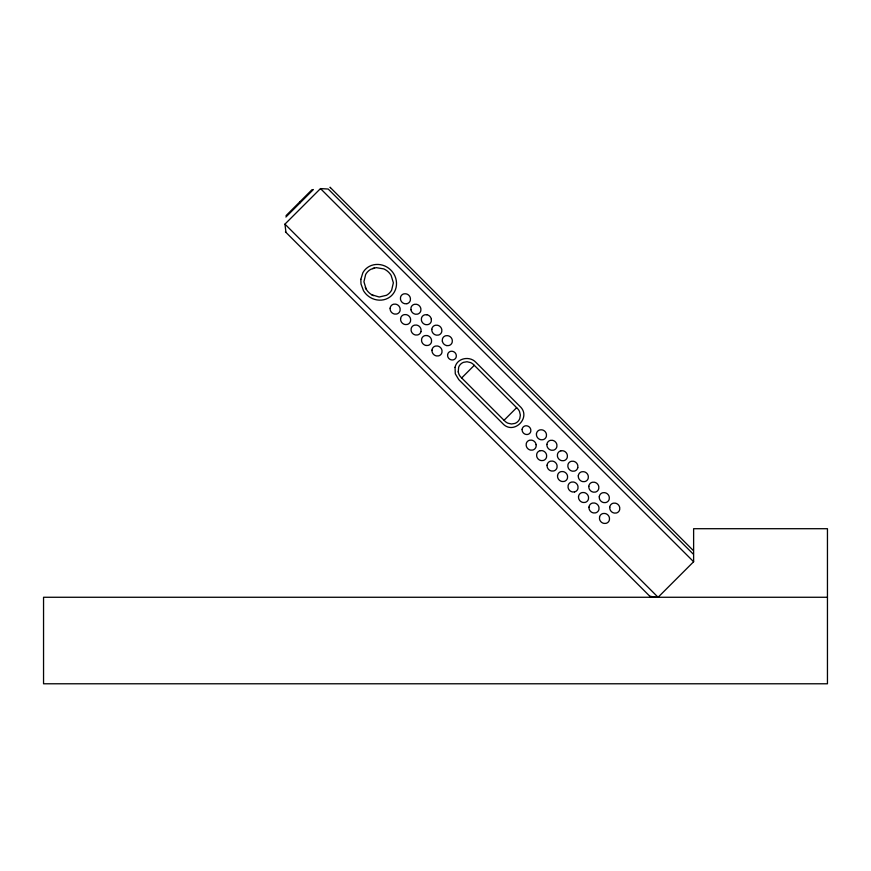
<?xml version="1.0" encoding="UTF-8"?>
<svg xmlns="http://www.w3.org/2000/svg" width="871" height="871" viewBox="0 0 871 871"><rect width="100%" height="100%" fill="white"/><g stroke="black" fill="none" stroke-linecap="round" stroke-linejoin="round"><path stroke-width="1.31" d="M421.009 331.524L421.063 329.565A5.487 5.487 0 0 0 416.567 325.068L414.607 325.123A4.595 4.595 0 0 0 411.166 328.563L411.112 330.523A5.487 5.487 0 0 0 415.609 335.008L417.568 334.954A4.595 4.595 0 0 0 421.009 331.524M577.778 467.683L577.843 465.724A5.487 5.487 0 0 0 573.347 461.238L571.387 461.282A4.595 4.595 0 0 0 567.936 464.722L567.892 466.682A5.487 5.487 0 0 0 572.389 471.167L574.348 471.113A4.595 4.595 0 0 0 577.789 467.683M599.564 516.96L599.498 518.92A5.487 5.487 0 0 0 604.006 523.406L605.966 523.362A4.595 4.595 0 0 0 609.406 519.922L609.46 517.962A5.487 5.487 0 0 0 604.953 513.476L603.004 513.52A4.595 4.595 0 0 0 599.553 516.96M286.036 215.66L312.036 189.66M285.895 217.031L313.408 189.519M285.938 232.372L284.959 224.119L320.495 188.582L328.204 189.04L693.164 554.021M461.674 377.938L474.281 365.33M504.026 420.29L516.645 407.672M658.084 597.266L693.621 561.73L693.621 528.708L827.45 528.708L827.45 683.779L43.55 683.779L43.55 597.266L827.45 597.266M371.754 294.768L379.179 297.011L386.463 295.302A13.25 13.25 0 0 0 391.656 290.108L393.365 282.825L391.133 275.399A16.277 16.277 0 0 0 383.795 268.899L376.207 267.637L370.839 269.291A13.25 13.25 0 0 0 365.646 274.485L363.936 281.769L366.179 289.194M372.538 268.508L374.334 267.952M406.92 303.685L404.961 303.75A5.487 5.487 0 0 1 400.475 299.243L400.529 297.294A4.595 4.595 0 0 1 403.959 293.843L405.919 293.799A5.487 5.487 0 0 1 410.404 298.296L410.361 300.255A4.595 4.595 0 0 1 406.92 303.696M540.162 450.677L542.121 450.623A5.487 5.487 0 0 1 546.607 455.119L546.553 457.079A4.595 4.595 0 0 1 543.123 460.519L541.152 460.574A5.487 5.487 0 0 1 536.667 456.077L536.721 454.118A4.595 4.595 0 0 1 540.151 450.677M560.913 450.808L562.873 450.753A5.487 5.487 0 0 1 567.359 455.25L567.315 457.21A4.595 4.595 0 0 1 563.875 460.661L561.915 460.705A5.487 5.487 0 0 1 557.429 456.208L557.473 454.248A4.595 4.595 0 0 1 560.913 450.808M574.522 491.919L572.563 491.973A5.487 5.487 0 0 1 568.077 487.477L568.121 485.517A4.595 4.595 0 0 1 571.561 482.077L573.521 482.022A5.487 5.487 0 0 1 578.006 486.519L577.963 488.479A4.595 4.595 0 0 1 574.522 491.919M649.853 596.276L655.525 597.103M426.855 314.725L424.896 314.79A4.595 4.595 0 0 0 421.455 318.22L421.401 320.19A5.487 5.487 0 0 0 425.897 324.676L427.857 324.622A4.595 4.595 0 0 0 431.308 321.192L431.352 319.221M427.03 335.531L425.07 335.585A4.595 4.595 0 0 0 421.629 339.026L421.575 340.986A5.487 5.487 0 0 0 426.071 345.471M446.834 345.613L448.794 345.558A4.595 4.595 0 0 0 452.234 342.118L452.289 340.158A5.487 5.487 0 0 0 447.792 335.673L445.832 335.727A4.595 4.595 0 0 0 442.392 339.157L442.337 341.116M426.071 345.482L428.031 345.428A4.595 4.595 0 0 0 431.483 341.987L431.526 340.028A5.487 5.487 0 0 0 427.03 335.542M330.479 187.69L330.022 187.232L693.109 550.341M320.506 188.615L693.61 561.719M299.602 202.094L300.223 202.703M284.969 224.141L658.073 597.256M285.416 231.828L650.387 596.809M458.222 371.873L458.93 374.236A10.202 10.202 0 0 0 461.042 377.306L504.799 421.052A10.202 10.202 0 0 0 507.869 423.164L511.44 423.992L514.946 423.415A8.372 8.372 0 0 0 519.78 418.592L520.346 415.075L519.519 411.515A10.202 10.202 0 0 0 517.407 408.445L473.661 364.688A10.202 10.202 0 0 0 470.58 362.586L467.019 361.748L463.503 362.325A8.372 8.372 0 0 0 458.679 367.148L458.222 371.873M536.144 444.646L536.09 446.605A4.595 4.595 0 0 1 532.649 450.057L530.689 450.111A5.487 5.487 0 0 1 526.204 445.604L526.247 443.655A4.595 4.595 0 0 1 529.688 440.203L531.648 440.149A5.487 5.487 0 0 1 536.133 444.656M410.938 309.717L410.992 307.757A4.595 4.595 0 0 1 414.433 304.317L416.392 304.262A5.487 5.487 0 0 1 420.878 308.759L420.835 310.718A4.595 4.595 0 0 1 417.394 314.159L415.434 314.213A5.487 5.487 0 0 1 410.949 309.717M426.855 314.736A5.487 5.487 0 0 1 431.341 319.232M373.507 295.683A16.277 16.277 0 0 1 365.276 287.452M446.834 345.602A5.487 5.487 0 0 1 442.348 341.116M360.834 279.33L360.997 284L363.479 290.685A19.848 19.848 0 0 0 370.262 297.468C375.597 300.702 382.63 301.17 388.15 298.111A16.114 16.114 0 0 0 394.465 291.796C397.524 286.276 397.056 279.243 393.823 273.908A19.848 19.848 0 0 0 387.04 267.125C381.705 263.891 374.672 263.423 369.152 266.482A16.114 16.114 0 0 0 362.837 272.797L360.834 279.33M390.132 308.269L390.175 309.586A5.487 5.487 0 0 0 394.672 314.072L396.632 314.028A4.595 4.595 0 0 0 400.072 310.588L400.127 308.628A5.487 5.487 0 0 0 395.63 304.142L393.67 304.186A4.595 4.595 0 0 0 390.23 307.626L390.132 308.269M400.595 318.732L400.638 320.049A5.487 5.487 0 0 0 405.146 324.535L407.095 324.491A4.595 4.595 0 0 0 410.546 321.051L410.6 319.091A5.487 5.487 0 0 0 406.093 314.605L404.144 314.649A4.595 4.595 0 0 0 400.693 318.089L400.595 318.732M431.82 329.336L431.864 330.653A5.487 5.487 0 0 0 436.371 335.139L438.331 335.095A4.595 4.595 0 0 0 441.771 331.655L441.826 329.695A5.487 5.487 0 0 0 437.318 325.21L435.369 325.253A4.595 4.595 0 0 0 431.918 328.694L431.82 329.336M431.994 350.131L432.049 351.449A5.487 5.487 0 0 0 436.545 355.934L438.505 355.891A4.595 4.595 0 0 0 441.945 352.45L442 350.49A5.487 5.487 0 0 0 437.503 346.005L435.544 346.059A4.595 4.595 0 0 0 432.092 349.489L431.994 350.131M447.607 354.878L447.64 356.021A4.758 4.758 0 0 0 451.548 359.908L452.68 359.952A4.007 4.007 0 0 0 456.241 356.892L456.273 355.183A4.758 4.758 0 0 0 452.376 351.296L451.232 351.253A4.007 4.007 0 0 0 447.683 354.312L447.607 354.878M522.143 429.414L522.186 430.557A4.758 4.758 0 0 0 526.084 434.444L527.227 434.498A4.007 4.007 0 0 0 530.777 431.428L530.809 429.73A4.758 4.758 0 0 0 526.911 425.843L525.768 425.788A4.007 4.007 0 0 0 522.219 428.859L522.143 429.414M536.438 433.954L536.482 435.271A5.487 5.487 0 0 0 540.989 439.757L542.938 439.713A4.595 4.595 0 0 0 546.389 436.273L546.444 434.313A5.487 5.487 0 0 0 541.936 429.828L539.987 429.882A4.595 4.595 0 0 0 536.536 433.312L536.438 433.954M546.901 444.428L546.955 445.745A5.487 5.487 0 0 0 551.452 450.231L553.412 450.187A4.595 4.595 0 0 0 556.852 446.747L556.907 444.787A5.487 5.487 0 0 0 552.41 440.301L550.45 440.345A4.595 4.595 0 0 0 547.01 443.785L546.901 444.428M547.075 465.223L547.13 466.54A5.487 5.487 0 0 0 551.626 471.026L553.586 470.982A4.595 4.595 0 0 0 557.026 467.542L557.081 465.582A5.487 5.487 0 0 0 552.584 461.097L550.624 461.151A4.595 4.595 0 0 0 547.184 464.581L547.075 465.223M557.549 475.697L557.592 477.014A5.487 5.487 0 0 0 562.1 481.5L564.049 481.456A4.595 4.595 0 0 0 567.5 478.016L567.544 476.056A5.487 5.487 0 0 0 563.047 471.57L561.087 471.614A4.595 4.595 0 0 0 557.647 475.054L557.549 475.697M578.311 475.827L578.355 477.145A5.487 5.487 0 0 0 582.851 481.63L584.811 481.587A4.595 4.595 0 0 0 588.252 478.146L588.306 476.187A5.487 5.487 0 0 0 583.81 471.701L581.85 471.744A4.595 4.595 0 0 0 578.409 475.185L578.311 475.827M578.518 496.666L578.573 497.983A5.487 5.487 0 0 0 583.069 502.469L585.029 502.425A4.595 4.595 0 0 0 588.469 498.985L588.524 497.025A5.487 5.487 0 0 0 584.027 492.54L582.068 492.583A4.595 4.595 0 0 0 578.616 496.024L578.518 496.666M588.818 486.334L588.861 487.651A5.487 5.487 0 0 0 593.358 492.137L595.318 492.093A4.595 4.595 0 0 0 598.758 488.653L598.813 486.693A5.487 5.487 0 0 0 594.316 482.207L592.356 482.251A4.595 4.595 0 0 0 588.916 485.691L588.818 486.334M588.992 507.14L589.036 508.457A5.487 5.487 0 0 0 593.532 512.943L595.492 512.888A4.595 4.595 0 0 0 598.932 509.459L598.987 507.499A5.487 5.487 0 0 0 594.49 503.013L592.53 503.057A4.595 4.595 0 0 0 589.09 506.497L588.992 507.14M599.281 496.808L599.324 498.125A5.487 5.487 0 0 0 603.832 502.611L605.781 502.556A4.595 4.595 0 0 0 609.232 499.127L609.286 497.156A5.487 5.487 0 0 0 604.779 492.67L602.83 492.725A4.595 4.595 0 0 0 599.379 496.154L599.281 496.808M609.744 507.27L609.798 508.588A5.487 5.487 0 0 0 614.295 513.073L616.254 513.03A4.595 4.595 0 0 0 619.695 509.589L619.749 507.63A5.487 5.487 0 0 0 615.253 503.144L613.293 503.188A4.595 4.595 0 0 0 609.852 506.628L609.744 507.27M455.054 367.301L455.293 373.822L458.756 379.593L502.513 423.35C513.509 435.87 532.225 417.155 519.704 406.147L475.947 362.401C469.861 355.618 456.992 357.948 455.054 367.301"/></g></svg>
